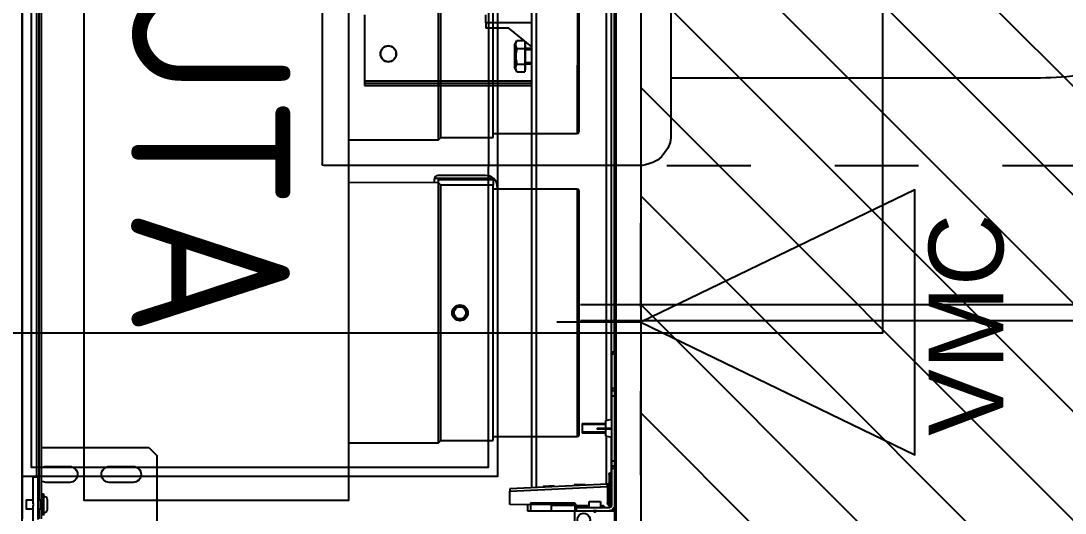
# Model space of a CAD drawing. Header units: centimetres. Extents: x 2191 to 12545, y -680 to 18662.
# Drawn here: x 9877.7 to 9943.6, y 4047.5 to 4078.5 of the extents above; entities that cross this region are included whole.
import ezdxf

# ---------------------------------------------------------------- set-up
doc = ezdxf.new("R2010")
doc.units = ezdxf.units.CM
doc.linetypes.add('Style de ligne -1', pattern=[0.41664, 0.20828, -0.20836])
doc.linetypes.add('VW-01', pattern=[0.41656, 0.20828, -0.20828])
for name, color, linetype in [('B Aménagement intérieur', 252, 'Continuous'), ('B Faux plafonds', 252, 'Continuous'), ('B Faux plafonds_Hatch', 252, 'Continuous'), ('B Général', 252, 'Continuous'), ('C ANNOTATIONS-prestations', 252, 'Continuous'), ('D SURFACES-shab', 252, 'Continuous'), ('MTI900_Alu', 252, 'Continuous'), ('prlm-CHAUFF', 4, 'Continuous'), ('prlm-VMC', 93, 'Continuous')]:
    doc.layers.add(name, color=color, linetype=linetype)
doc.styles.add('Eurostile', font='Eurosti.TTF')
doc.styles.get("Standard").update_dxf_attribs({"font": 'isocp.shx', "height": 15})

# ---------------------------------------------------------------- blocks, each defined once
blk = doc.blocks.new('B 70.200_wc-2')
at = {"layer": 'B Général', "linetype": 'Continuous'}
for p, q in [((-24.9, 0.1), (24.9, 0.1)), ((25, -20.1), (25, 0)), ((19.5, -44.2), (19.5, -21.9))]:
    blk.add_line(p, q, dxfattribs=at)
at = {"layer": 'B Général', "linetype": 'Continuous', "flags": 128}
blk.add_lwpolyline([(-25, -20.1), (-24.9, -20.6), (-24.75, -20.9), (-24.55, -21.2), (-24.3, -21.45), (-23.9, -21.7), (-23.4, -21.85), (-23.15, -21.9), (23.25, -21.9), (23.55, -21.85), (23.9, -21.7), (24.2, -21.5), (24.45, -21.3), (24.65, -21.05), (24.8, -20.75), (24.9, -20.5), (24.95, -20.3), (25, -20.1)], dxfattribs=at)
blk.add_lwpolyline([(0, -70.9, 0.064897), (3.678, -70.421), (3.68, -70.42, 0.063726), (7.12, -69.02), (7.122, -69.019, 0.054816), (10.77, -66.4), (10.774, -66.396, 0.053503), (13.79, -63.08, 0.041783), (16.217, -59.097), (16.22, -59.09), (16.221, -59.088, 0.041299), (17.94, -54.75), (17.941, -54.747, 0.035337), (19.11, -49.53, 0.036556), (19.5, -44.2)], format="xyb", dxfattribs=at)
at = {"layer": 'B Général', "linetype": 'Continuous'}
blk.add_arc((24.9, 0), 0.1, 0, 90, dxfattribs=at)
blk = doc.blocks.new('B 70.Groupe-2-1')
at = {"layer": 'B Général', "xscale": -1, "rotation": 270}
blk.add_blockref('B 70.200_wc-2', (35.5, 7.5), dxfattribs=at)
blk = doc.blocks.new('B 70.WC-plan-PMR')
at = {"layer": 'B Général', "linetype": 'Style de ligne -1', "ltscale": 25.4, "flags": 128}
blk.add_lwpolyline([(-114.5, 112.5), (15.5, 112.5), (15.5, 32.5), (-114.5, 32.5)], close=True, dxfattribs=at)
at = {"layer": 'B Général'}
blk.add_blockref('B 70.Groupe-2-1', (0, 0), dxfattribs=at)
blk = doc.blocks.new('B 70.VMC')
at = {"layer": 'B Général', "linetype": 'Style de ligne -1', "ltscale": 25.4}
blk.add_line((0, 10.771), (0, 17), dxfattribs=at)
at = {"layer": 'B Général', "linetype": 'Continuous', "flags": 128}
blk.add_lwpolyline([(0, 10.771), (-8.34, -6.522), (8.34, -6.522)], close=True, dxfattribs=at)
at = {"layer": 'C ANNOTATIONS-prestations', "insert": (-7.149, -7.39), "char_height": 4.706, "attachment_point": 1, "line_spacing_factor": 0.894142, "style": 'Eurostile'}
blk.add_mtext('VMC', dxfattribs=at)
blk = doc.blocks.new('B 70.T2 S307 (2D)')
at = {"layer": 'B Faux plafonds_Hatch', "linetype": 'Continuous'}
h = blk.add_hatch(dxfattribs=at)
h.set_pattern_fill('F_P__SOFFITE', color=256, style=0, pattern_type=2)
h.set_pattern_definition([(45, (0, 0.2205), (-3.52778, 3.30729), [])])
h.paths.add_polyline_path([(-126.258, -27.476), (-0.43, -27.476), (-0.43, -291.505), (-273.226, -291.525), (-273.226, -198.496), (-126.258, -198.476)])
at = {"layer": 'B Faux plafonds', "linetype": 'VW-01', "ltscale": 25.4, "flags": 128}
blk.add_lwpolyline([(-126.258, -27.476), (-0.43, -27.476), (-0.43, -291.505), (-273.226, -291.525), (-273.226, -198.496), (-126.258, -198.476)], close=True, dxfattribs=at)
at = {"layer": 'D SURFACES-shab', "lineweight": 18, "flags": 128}
blk.add_lwpolyline([(-273.226, -198.476), (-131.258, -198.476), (-131.258, -291.505), (-273.226, -291.505)], close=True, dxfattribs=at)
at = {"layer": 'B Général', "xscale": -1}
blk.add_blockref('B 70.WC-plan-PMR', (-257.726, -259.015), dxfattribs=at)
at = {"layer": 'B Général', "xscale": -1, "rotation": 90}
blk.add_blockref('B 70.VMC', (-262.456, -216.638), dxfattribs=at)
blk = doc.blocks.new('B 70.G 100_80')
at = {"layer": 'B Général', "linetype": 'Continuous'}
blk.add_line((48.52, 43.75), (48.52, -43.75), dxfattribs=at)
at = {"layer": 'B Général', "linetype": 'Continuous', "flags": 128}
blk.add_lwpolyline([(9.5, -45), (9.5, 45), (48.52, 45), (48.52, -45)], close=True, dxfattribs=at)
at = {"layer": 'C ANNOTATIONS-prestations'}
for p, q in [((46.87, 43.75), (46.87, -43.75)), ((46.97, -43.75), (46.97, 43.75)), ((9.5, 42.25), (9.5, -42.25)), ((10.55, 41.05), (10.55, -41.05)), ((10.7, 41), (10.7, -41)), ((10.4, 39.6), (10.4, -39.6)), ((41.65, -40.287), (41.65, 1.325)), ((41.95, -40.274), (41.95, 1.325)), ((46.35, -36.044), (46.35, 1.5)), ((46.65, 1.6), (46.65, -35.984)), ((46.85, 1.667), (46.85, -31.75)), ((31.1, -10.5), (31.1, -14.65)), ((38.75, -11), (38.75, -10.5)), ((41.65, -11), (38.75, -11)), ((38.75, -11), (38.75, -11.342)), ((40.205, -11.342), (38.75, -11.342)), ((41.65, -12.504), (40.205, -11.342)), ((40.56, -12.4), (40.704, -12.118)), ((40.56, -12.4), (40.56, -13.8)), ((40.704, -12.118), (41.171, -12.118)), ((41.2, -12.142), (41.2, -12.364)), ((41.2, -12.25), (41.22, -12.25)), ((41.2, -12.364), (41.2, -12.609)), ((41.22, -12.25), (41.22, -13.95)), ((40.704, -12.609), (41.2, -12.609)), ((41.2, -12.609), (41.2, -13.1)), ((41.2, -13.1), (41.2, -13.591)), ((41.22, -12.6), (41.65, -12.6)), ((41.65, -12.692), (41.22, -12.692)), ((40.704, -14.081), (40.56, -13.8)), ((40.704, -13.591), (41.2, -13.591)), ((41.2, -13.591), (41.2, -13.836)), ((41.65, -13.508), (41.22, -13.508)), ((41.65, -13.6), (41.22, -13.6)), ((40.704, -14.081), (41.2, -14.081)), ((41.2, -13.836), (41.2, -14.081)), ((41.22, -13.95), (41.2, -13.95)), ((31.1, -14.65), (31.1, -14.8)), ((31.1, -14.65), (41.65, -14.65)), ((31.1, -14.8), (41.65, -14.8)), ((31.1, -14.8), (31.1, -14.95)), ((31.1, -14.95), (41.65, -14.95)), ((46.67, -31.75), (46.67, -31.85)), ((46.87, -31.75), (46.67, -31.75)), ((46.67, -31.85), (46.67, -34.033)), ((46.67, -31.85), (46.87, -31.85)), ((46.87, -34.033), (46.67, -34.033)), ((46.67, -34.033), (46.67, -34.168)), ((46.67, -34.168), (46.67, -34.5)), ((46.67, -34.168), (46.87, -34.168)), ((46.67, -34.5), (46.67, -38.6)), ((46.67, -34.5), (46.87, -34.5)), ((46.32, -36.05), (46.67, -35.98)), ((46.32, -36.55), (46.32, -36.05)), ((44.82, -36.25), (44.82, -36.85)), ((44.82, -36.25), (46.32, -36.25)), ((46.32, -36.311), (44.82, -36.311)), ((46.32, -36.789), (44.82, -36.789)), ((46.32, -36.85), (44.82, -36.85)), ((45.911, -36.55), (45.775, -36.55)), ((45.775, -36.6), (45.775, -36.55)), ((45.911, -36.6), (45.775, -36.6)), ((46.67, -36.55), (45.911, -36.55)), ((45.911, -36.6), (45.911, -36.55)), ((46.67, -36.6), (45.911, -36.6)), ((46.32, -37.05), (46.32, -36.6)), ((46.67, -37.12), (46.32, -37.05)), ((46.35, -40.074), (46.35, -37.056)), ((46.65, -37.116), (46.65, -39.35)), ((10.7, -37.75), (17.5, -37.75)), ((17.5, -37.75), (18, -38.25)), ((18, -38.25), (18, -43.05)), ((46.67, -38.6), (46.67, -38.932)), ((46.67, -38.6), (46.87, -38.6)), ((11, -38.95), (12.5, -38.95)), ((15, -38.95), (16.5, -38.95)), ((46.52, -39.45), (46.52, -39.65)), ((46.67, -39.35), (46.62, -39.35)), ((46.62, -39.65), (46.62, -39.35)), ((46.67, -38.932), (46.67, -39.067)), ((46.87, -38.932), (46.67, -38.932)), ((46.67, -39.067), (46.67, -41.4)), ((46.67, -39.067), (46.87, -39.067)), ((10.2, -41.3), (10.2, -39.63)), ((10.23, -39.6), (10.47, -39.6)), ((10.5, -39.63), (10.5, -42.29)), ((12.5, -39.95), (11, -39.95)), ((16.5, -39.95), (15, -39.95)), ((46.413, -40.071), (40.27, -40.35)), ((43.056, -40.173), (42.354, -40.205)), ((43.056, -40.173), (43.058, -40.223)), ((45.018, -40.084), (44.316, -40.116)), ((44.319, -40.166), (44.316, -40.116)), ((45.018, -40.084), (45.02, -40.134)), ((46.425, -40.07), (46.413, -40.071)), ((46.413, -40.071), (46.42, -40.221)), ((46.52, -39.65), (46.52, -41.05)), ((46.62, -39.65), (46.52, -39.65)), ((46.62, -39.65), (46.67, -39.65)), ((46.62, -41.05), (46.62, -39.65)), ((10.7, -40.67), (10.75, -40.67)), ((10.75, -40.67), (10.75, -42.03)), ((10.75, -40.67), (10.85, -40.67)), ((10.85, -40.67), (10.85, -42.03)), ((40.27, -40.5), (46.42, -40.221)), ((40.27, -40.35), (40.27, -40.5)), ((40.27, -41.351), (40.27, -40.5)), ((42.357, -40.255), (42.354, -40.205)), ((46.42, -40.221), (46.425, -40.22)), ((46.42, -40.221), (46.42, -41.25)), ((9.75, -41.05), (9.75, -41.65)), ((9.75, -41.05), (10.2, -41.05)), ((10.25, -41.35), (10.2, -41.3)), ((10.2, -41.4), (10.25, -41.35)), ((10.2, -42.67), (10.2, -41.4)), ((10.5, -41.05), (10.65, -41.05)), ((10.65, -41.05), (10.75, -40.95)), ((10.65, -41.65), (10.65, -41.05)), ((11.08, -41.025), (11.08, -41.675)), ((44.47, -41.36), (40.27, -41.351)), ((41.37, -41.353), (41.37, -41.75)), ((41.57, -41.25), (44.37, -41.25)), ((41.57, -41.25), (41.57, -41.75)), ((42.87, -41.4), (42.87, -41.75)), ((44.37, -41.4), (42.87, -41.4)), ((44.37, -41.25), (44.37, -41.4)), ((44.37, -41.4), (44.37, -41.55)), ((44.37, -41.4), (45.27, -41.4)), ((44.472, -41.4), (44.47, -41.36)), ((45.27, -41.15), (45.97, -41.15)), ((45.27, -41.55), (45.27, -41.15)), ((45.97, -41.15), (45.97, -41.55)), ((45.97, -41.4), (46.067, -41.4)), ((46.42, -41.25), (46.52, -41.25)), ((46.52, -41.05), (46.52, -41.25)), ((46.62, -41.05), (46.52, -41.05)), ((46.67, -41.05), (46.62, -41.05)), ((46.62, -41.35), (46.62, -41.05)), ((46.62, -41.35), (46.67, -41.35)), ((10.2, -41.65), (9.75, -41.65)), ((10.65, -41.65), (10.5, -41.65)), ((10.55, -41.65), (10.55, -42.25)), ((10.75, -41.75), (10.65, -41.65)), ((10.7, -41.7), (10.7, -42.25)), ((41.37, -41.75), (41.57, -41.75)), ((41.57, -41.75), (42.87, -41.75)), ((42.87, -41.75), (44.37, -41.75)), ((44.37, -41.55), (44.37, -41.75)), ((44.47, -41.55), (44.37, -41.55)), ((44.37, -41.75), (44.4, -41.75)), ((44.37, -42.72), (44.37, -41.78)), ((44.4, -41.75), (45.508, -41.75)), ((46.52, -41.55), (44.47, -41.55)), ((44.47, -41.75), (44.47, -41.55)), ((45.732, -41.75), (45.508, -41.75)), ((45.529, -41.759), (45.599, -41.829)), ((45.641, -41.829), (45.711, -41.759)), ((45.732, -41.75), (46.84, -41.75)), ((46.765, -41.65), (46.87, -41.65)), ((46.84, -41.75), (46.87, -41.75))]:
    blk.add_line(p, q, dxfattribs=at)
at = {"layer": 'C ANNOTATIONS-prestations', "flags": 128}
for points in [[(40.704, -12.609, -0.132797), (40.637, -12.364, -0.132797), (40.704, -12.118)], [(40.704, -14.081, -0.132797), (40.637, -13.836, -0.132797), (40.704, -13.591)], [(10.7, -39.05, -0.080612), (10.842, -38.976, -0.080612), (11, -38.95)], [(12.5, -38.95, -0.414214), (13, -39.45, -0.414214), (12.5, -39.95)], [(15, -39.95, -0.414214), (14.5, -39.45, -0.414214), (15, -38.95)], [(16.5, -38.95, -0.414214), (17, -39.45, -0.414214), (16.5, -39.95)], [(46.52, -39.45, -0.198912), (46.549, -39.379, -0.198912), (46.62, -39.35)], [(10.2, -39.63, -0.198912), (10.209, -39.609, -0.198912), (10.23, -39.6)], [(10.47, -39.6, -0.198912), (10.491, -39.609, -0.198912), (10.5, -39.63)], [(11, -39.95, -0.080612), (10.842, -39.924, -0.080612), (10.7, -39.85)], [(46.52, -39.97, -0.193016), (46.492, -40.039, -0.193016), (46.425, -40.07)], [(10.85, -40.827, -0.218554), (11.01, -40.873, -0.218554), (11.08, -41.025)], [(10.85, -40.826, -0.003145), (10.853, -40.826, -0.003145), (10.855, -40.826)], [(46.067, -41.4, -0.109774), (46.151, -41.419, -0.109774), (46.22, -41.472)], [(46.302, -41.55, -0.028434), (46.259, -41.513, -0.028434), (46.22, -41.472)], [(46.663, -41.445, -0.227222), (46.495, -41.406, -0.227222), (46.42, -41.25)], [(46.62, -41.35, -0.198912), (46.549, -41.321, -0.198912), (46.52, -41.25)], [(46.87, -41.4, -0.198912), (46.767, -41.647, -0.198912), (46.52, -41.75)], [(46.67, -41.4, -0.198912), (46.626, -41.506, -0.198912), (46.52, -41.55)], [(11.08, -41.675, -0.218554), (11.01, -41.827, -0.218554), (10.85, -41.873)], [(10.855, -41.873, -0.003145), (10.853, -41.874, -0.003145), (10.85, -41.874)], [(44.37, -41.78, -0.198912), (44.379, -41.759, -0.198912), (44.4, -41.75)], [(45.508, -41.75, -0.098491), (45.519, -41.752, -0.098491), (45.529, -41.759)], [(45.641, -41.829, -0.198912), (45.62, -41.837, -0.198912), (45.599, -41.829)], [(45.711, -41.759, -0.098491), (45.721, -41.752, -0.098491), (45.732, -41.75)], [(46.84, -41.75, -0.198912), (46.861, -41.759, -0.198912), (46.87, -41.78)]]:
    blk.add_lwpolyline(points, format="xyb", dxfattribs=at)
at = {"layer": 'C ANNOTATIONS-prestations'}
blk.add_circle((32.6, -12.95), 0.5, dxfattribs=at)
for points, knots in [([(40.704, -12.609), (40.575, -13.102), (40.702, -13.585), (40.703, -13.588), (40.704, -13.591)], [0, 0, 0, 1, 1, 2, 2, 2]), ([(46.425, -40.22), (46.423, -40.181), (46.422, -40.129), (46.422, -40.102), (46.422, -40.083), (46.423, -40.074), (46.424, -40.072), (46.424, -40.07), (46.424, -40.07), (46.424, -40.07), (46.425, -40.07)], [0, 0, 0, 1, 2, 3, 4, 5, 6, 7, 7, 8, 8, 8]), ([(46.52, -39.97), (46.52, -40.004), (46.513, -40.068), (46.501, -40.117), (46.491, -40.146), (46.48, -40.171), (46.467, -40.191), (46.457, -40.203), (46.447, -40.212), (46.433, -40.219), (46.426, -40.22), (46.425, -40.22), (46.425, -40.22)], [0, 0, 0, 1, 2, 3, 4, 5, 6, 7, 8, 9, 9, 10, 10, 10])]:
    blk.add_open_spline(points, degree=2, knots=knots, dxfattribs=at)
blk = doc.blocks.new('B 70.MTI900_Alu_390')
at = {"layer": 'MTI900_Alu', "color": 1, "linetype": 'Continuous'}
for p, q in [((-4.225, 0), (4.225, 0)), ((4.105, -0.025), (4.165, -0.025)), ((4.105, -0.025), (4.105, -0.07)), ((4.165, -0.07), (4.165, -0.025)), ((-4.105, -0.105), (4.105, -0.105)), ((-4.1, -0.12), (4.1, -0.12)), ((-3.96, -0.09), (3.96, -0.09)), ((3.775, -0.12), (3.775, -0.8)), ((3.96, -0.073), (3.96, -0.097)), ((4.13, -0.07), (3.963, -0.07)), ((3.963, -0.1), (4.229, -0.1)), ((4.067, -0.12), (4.067, -0.125)), ((4.067, -0.125), (4.203, -0.125)), ((4.067, -0.125), (4.067, -0.135)), ((4.105, -0.115), (4.095, -0.125)), ((4.105, -0.1), (4.105, -0.115)), ((4.165, -0.115), (4.105, -0.115)), ((4.135, -0.075), (4.13, -0.07)), ((4.14, -0.07), (4.135, -0.075)), ((4.267, -0.07), (4.14, -0.07)), ((4.165, -0.115), (4.165, -0.1)), ((4.165, -0.105), (4.225, -0.105)), ((4.175, -0.125), (4.165, -0.115)), ((4.17, -0.12), (4.225, -0.12)), ((3.895, -0.15), (3.895, -0.3)), ((3.995, -0.3), (3.995, -0.15)), ((4.067, -0.135), (4.203, -0.135)), ((4.1025, -0.158), (4.1675, -0.158)), ((3.895, -0.55), (3.895, -0.7)), ((3.995, -0.7), (3.995, -0.55)), ((3.775, -0.8), (3.825, -0.85)), ((3.825, -0.85), (4.305, -0.85)), ((1.05, -2.16), (1.465, -2.16)), ((1.465, -2.16), (1.48, -2.16)), ((1.465, -2.16), (1.465, -3.215)), ((1.48, -2.16), (1.48, -3.215)), ((1.48, -2.16), (1.495, -2.16)), ((1.495, -2.16), (1.495, -3.215)), ((1.1, -2.925), (1.05, -2.925)), ((1.1, -3.215), (1.1, -2.925)), ((1.1, -2.925), (1.1342, -2.925)), ((1.1342, -3.0705), (1.1342, -2.925)), ((1.2504, -3.215), (1.1342, -3.0705)), ((4.0071, -3.6913), (4.035, -3.077)), ((4.05, -3.077), (4.0221, -3.692)), ((4.035, -3.077), (4.05, -3.077)), ((4.1351, -3.077), (4.05, -3.077)), ((4.136, -3.497), (4.1351, -3.077)), ((1.24, -3.106), (1.2119, -3.1204)), ((1.2119, -3.1204), (1.2119, -3.1671)), ((1.24, -3.106), (1.38, -3.106)), ((1.2609, -3.1204), (1.2609, -3.17)), ((1.3591, -3.1204), (1.3591, -3.17)), ((1.4081, -3.1204), (1.38, -3.106)), ((1.4081, -3.1204), (1.4081, -3.17)), ((4.0287, -3.215), (-0.1325, -3.215)), ((1.2142, -3.17), (1.2364, -3.17)), ((1.225, -3.17), (1.225, -3.172)), ((1.225, -3.172), (1.395, -3.172)), ((1.2364, -3.17), (1.2609, -3.17)), ((1.26, -3.172), (1.26, -3.215)), ((1.2609, -3.17), (1.31, -3.17)), ((1.2692, -3.215), (1.2692, -3.172)), ((1.31, -3.17), (1.3591, -3.17)), ((1.3508, -3.215), (1.3508, -3.172)), ((1.3591, -3.17), (1.3836, -3.17)), ((1.36, -3.215), (1.36, -3.172)), ((1.3836, -3.17), (1.4081, -3.17)), ((1.395, -3.172), (1.395, -3.17)), ((4.125, -3.207), (4.125, -3.487)), ((4.125, -3.207), (4.175, -3.207)), ((4.1353, -3.187), (4.175, -3.187)), ((4.175, -3.187), (4.175, -3.207)), ((4.175, -3.207), (4.175, -3.337)), ((4.0274, -3.245), (-0.1325, -3.245)), ((4.0173, -3.3556), (4.0205, -3.2854)), ((4.0255, -3.2857), (4.0205, -3.2854)), ((4.0173, -3.3556), (4.0223, -3.3558)), ((4.14, -3.337), (4.175, -3.337)), ((4.14, -3.487), (4.14, -3.337)), ((4.175, -3.337), (4.175, -3.487)), ((4.0084, -3.5518), (4.0116, -3.4816)), ((4.0166, -3.4819), (4.0116, -3.4816)), ((4.125, -3.487), (4.14, -3.487)), ((4.14, -3.487), (4.155, -3.487)), ((4.14, -3.487), (4.14, -3.577)), ((4.155, -3.487), (4.175, -3.487)), ((4.155, -3.497), (4.155, -3.487)), ((4.175, -3.487), (4.175, -3.49)), ((4.175, -3.49), (4.175, -3.6008)), ((4.272, -3.487), (4.178, -3.487)), ((3.625, -3.532), (3.685, -3.532)), ((3.625, -3.532), (3.625, -3.682)), ((3.6311, -3.682), (3.6311, -3.532)), ((3.6789, -3.682), (3.6789, -3.532)), ((3.685, -3.682), (3.685, -3.532)), ((4.0084, -3.5518), (4.0134, -3.552)), ((4.14, -3.4972), (4.136, -3.497)), ((4.155, -3.702), (4.155, -3.497)), ((4.175, -3.497), (4.155, -3.497)), ((4.115, -3.577), (4.115, -3.647)), ((4.155, -3.577), (4.115, -3.577)), ((4.175, -3.6232), (4.175, -3.6008)), ((4.1759, -3.6029), (4.1829, -3.6099)), ((4.1829, -3.6141), (4.1759, -3.6211)), ((3.6044, -3.685), (-0.15, -3.685)), ((3.605, -3.682), (3.598, -3.717)), ((3.655, -3.682), (3.605, -3.682)), ((3.655, -3.6411), (3.655, -3.6275)), ((3.66, -3.6275), (3.655, -3.6275)), ((3.655, -3.717), (3.655, -3.6411)), ((3.66, -3.6411), (3.655, -3.6411)), ((3.66, -3.6411), (3.66, -3.6275)), ((3.66, -3.717), (3.66, -3.6411)), ((3.705, -3.682), (3.66, -3.682)), ((3.712, -3.717), (3.705, -3.682)), ((4.0074, -3.685), (3.7056, -3.685)), ((4.115, -3.647), (4.155, -3.647)), ((4.14, -3.647), (4.14, -3.6567)), ((4.175, -3.6232), (4.175, -3.734)), ((-4.375, -3.737), (4.375, -3.737)), ((4.375, -3.747), (-4.375, -3.747)), ((-0.1667, -3.735), (3.175, -3.735)), ((-0.16, -3.715), (3.5984, -3.715)), ((3.175, -3.717), (3.185, -3.717)), ((3.175, -3.737), (3.175, -3.717)), ((3.185, -3.717), (3.4033, -3.717)), ((3.185, -3.717), (3.185, -3.737)), ((3.4033, -3.737), (3.4033, -3.717)), ((3.4033, -3.717), (3.4168, -3.717)), ((3.4168, -3.717), (3.45, -3.717)), ((3.4168, -3.717), (3.4168, -3.737)), ((3.45, -3.717), (3.86, -3.717)), ((3.45, -3.717), (3.45, -3.737)), ((3.7116, -3.715), (3.935, -3.715)), ((3.86, -3.717), (3.8932, -3.717)), ((3.86, -3.717), (3.86, -3.737)), ((3.8932, -3.717), (3.9067, -3.717)), ((3.8932, -3.737), (3.8932, -3.717)), ((3.9067, -3.717), (4.14, -3.717)), ((3.9067, -3.717), (3.9067, -3.737)), ((3.935, -3.717), (3.935, -3.712)), ((3.965, -3.712), (3.935, -3.712)), ((3.945, -3.702), (3.965, -3.702)), ((3.965, -3.702), (4.105, -3.702)), ((3.965, -3.712), (3.965, -3.702)), ((3.965, -3.712), (3.965, -3.717)), ((4.105, -3.712), (3.965, -3.712)), ((4.007, -3.6925), (4.0071, -3.6913)), ((4.0071, -3.6913), (4.0221, -3.692)), ((4.0221, -3.692), (4.022, -3.6925)), ((4.0221, -3.692), (4.125, -3.692)), ((4.105, -3.702), (4.125, -3.702)), ((4.105, -3.712), (4.105, -3.702)), ((4.105, -3.717), (4.105, -3.712)), ((4.135, -3.712), (4.105, -3.712)), ((4.125, -3.692), (4.125, -3.702)), ((4.135, -3.712), (4.135, -3.717)), ((4.165, -3.7265), (4.165, -3.737)), ((4.175, -3.734), (4.175, -3.737)), ((-4.375, -3.902), (4.375, -3.902))]:
    blk.add_line(p, q, dxfattribs=at)
blk.add_circle((1.295, -2.31), 0.05, dxfattribs=at)
for centre, radius, start, end in [((3.945, -0.15), 0.05, 143.1301, 180), ((3.963, -0.073), 0.003, 90, 180), ((3.963, -0.097), 0.003, 180, 270), ((3.945, -0.15), 0.05, 0, 36.8699), ((4.1025, -0.138), 0.02, 171.37307, 270), ((4.1025, -0.133), 0.02, 185.73917, 187.18076), ((4.1675, -0.138), 0.02, 270, 8.62693), ((4.1675, -0.133), 0.02, 352.81924, 354.26083), ((3.945, -0.3), 0.05, 180, 0), ((3.945, -0.55), 0.05, 0, 180), ((3.945, -0.7), 0.05, 180, 0), ((1.2364, -3.1624), 0.0487, 59.74223, 120.25777), ((1.3836, -3.1624), 0.0487, 59.74223, 120.25777), ((4.178, -3.49), 0.003, 90, 180), ((4.23, -3.542), 0.04, 33.92723, 355.99937), ((4.178, -3.6008), 0.003, 180, 225), ((4.178, -3.6232), 0.003, 135, 180), ((4.1808, -3.612), 0.003, 315, 45), ((4.16, -3.6567), 0.02, 180, 230.11594), ((4.1151, -3.7104), 0.05, 37.08606, 50.11594), ((3.945, -3.712), 0.01, 90, 180), ((3.997, -3.692), 0.01, 270, 357.39744), ((4.125, -3.712), 0.02, 347.58795, 90), ((4.125, -3.712), 0.01, 0, 90), ((4.14, -3.702), 0.035, 270, 0), ((4.14, -3.702), 0.015, 270, 0), ((4.178, -3.734), 0.003, 180, 270)]:
    blk.add_arc(centre, radius, start, end, dxfattribs=at)
for centre, major_axis, ratio, start_param, end_param in [((3.997, -3.692), (-0.025, 0), 0.4, 1.570796, 3.096169), ((4.022, -3.6931), (-0.015, 0.0007), 0.045361, -1.568734, 0)]:
    blk.add_ellipse(centre, major_axis=major_axis, ratio=ratio, start_param=start_param, end_param=end_param, dxfattribs=at)
blk.add_open_spline([(1.2609, -3.1204), (1.269, -3.1183), (1.2772, -3.1166), (1.2935, -3.1143), (1.3017, -3.1137), (1.3141, -3.1137), (1.3182, -3.1138), (1.3265, -3.1144), (1.3306, -3.1149), (1.343, -3.1166), (1.3511, -3.1183), (1.3591, -3.1204)], degree=3, knots=[0, 0, 0, 0, 0.25, 0.25, 0.5, 0.5, 0.625, 0.625, 0.75, 0.75, 1, 1, 1, 1], dxfattribs=at)
blk = doc.blocks.new('xi.uta-yzen-d')
at = {"layer": 'prlm-CHAUFF', "ltscale": 50}
for p, q in [((1.8, 35.02), (17.4, 35.02)), ((1.9, 35.12), (17.3, 35.12)), ((17.4, 29.72), (17.4, 35.02)), ((20.9, 35.02), (36.5, 35.02)), ((20.9, 35.02), (20.9, 29.72)), ((21, 35.12), (36.4, 35.12)), ((36.5, 29.72), (36.5, 35.02)), ((17.65, 29.72), (1.55, 29.72)), ((17.65, 26.42), (17.65, 29.72)), ((20.244, 29.72), (20.65, 29.72)), ((20.244, 29.72), (20.244, 26.02)), ((20.3, 29.72), (20.3, 26.27)), ((20.32, 29.72), (20.32, 26.27)), ((36.75, 29.72), (20.65, 29.72)), ((20.65, 29.72), (20.65, 26.42)), ((20.75, 29.97), (20.9, 29.97)), ((36.75, 26.42), (36.75, 29.72)), ((20.05, 29.216), (20.05, 26.22)), ((20.3, 28.42), (20.32, 28.42)), ((20.32, 28.07), (20.3, 28.07)), ((20.3, 27.693), (20.32, 27.693)), ((20.32, 27.343), (20.3, 27.343)), ((20.3, 27.293), (20.32, 27.293)), ((20.32, 27.193), (20.3, 27.193)), ((17.65, 26.42), (1.55, 26.42)), ((17.8, 26.27), (17.65, 26.42)), ((20.65, 26.42), (20.5, 26.27)), ((36.75, 26.42), (20.65, 26.42)), ((36.9, 26.27), (36.75, 26.42)), ((17.8, 26.27), (1.4, 26.27)), ((17.8, 20.62), (17.8, 26.27)), ((20.5, 26.02), (20.25, 26.02)), ((20.32, 26.27), (20.3, 26.27)), ((20.5, 26.27), (20.32, 26.27)), ((36.9, 26.27), (20.5, 26.27)), ((20.5, 26.27), (20.5, 20.62)), ((36.9, 20.62), (36.9, 26.27))]:
    blk.add_line(p, q, dxfattribs=at)
for points in [[(0, 30), (0, 0), (39, 0), (39, 30)], [(0.571, 29.429), (0.571, 0.571), (38.429, 0.571), (38.429, 29.429)], [(-40.5, 20.62), (-40.5, 3.9), (40.5, 3.9), (40.5, 20.62)]]:
    blk.add_lwpolyline(points, close=True, dxfattribs=at)
for radius in [0.5, 0.48, 0.38]:
    blk.add_circle((28.7, 27.62), radius, dxfattribs=at)
for centre, radius, start, end in [((17.3, 35.02), 0.1, 0, 90), ((21, 35.02), 0.1, 90, 180), ((36.4, 35.02), 0.1, 0, 90), ((20.825, 29.24), 0.776, 138.52479, 181.76751), ((20.75, 29.27), 0.7, 90, 136.27309), ((20.25, 26.22), 0.2, 180, 268.32391), ((20.25, 26.22), 0.2, 268.32391, 270)]:
    blk.add_arc(centre, radius, start, end, dxfattribs=at)
for centre, major_axis, ratio, start_param, end_param in [((20.75, 28.959), (-0.45, 0), 0.974723, 5.983927, 6.283185), ((20.75, 28.603), (-0.45, 0), 0.974723, 5.983927, 6.283185), ((21.55, 28.603), (-1.25, 0), 0.146694, 0, 0.179125)]:
    blk.add_ellipse(centre, major_axis=major_axis, ratio=ratio, start_param=start_param, end_param=end_param, dxfattribs=at)
blk.add_open_spline([(20.318, 29.391), (20.314, 29.379), (20.311, 29.366), (20.303, 29.324), (20.3, 29.294), (20.3, 29.265)], degree=3, knots=[0.8185803, 0.8185803, 0.8185803, 0.8185803, 0.875, 0.875, 1, 1, 1, 1], dxfattribs=at)
at = {"layer": 'prlm-CHAUFF', "ltscale": 50, "insert": (7.303, 16.894), "char_height": 10, "width": 139.79252, "attachment_point": 1}
blk.add_mtext('UTA', dxfattribs=at)

msp = doc.modelspace()

# ---------------------------------------------------------------- linework, layer by layer
at = {"layer": 'prlm-CHAUFF', "ltscale": 50}
for p, q in [((10102.731, 4060.639), (9913.027, 4060.639)), ((10101.73, 4059.639), (9913.027, 4059.639))]:
    msp.add_line(p, q, dxfattribs=at)
at = {"layer": 'prlm-VMC'}
msp.add_lwpolyline([(9865, 4058.878), (9932.094, 4058.878), (9932.094, 4116.664)], dxfattribs=at)

# ---------------------------------------------------------------- block references
at = {"layer": 'B Aménagement intérieur', "xscale": -1, "rotation": 180}
msp.add_blockref('B 70.T2 S307 (2D)', (10190.054, 3842.903), dxfattribs=at)
at = {"layer": 'B Aménagement intérieur'}
msp.add_blockref('B 70.G 100_80', (9868.308, 4089.409), dxfattribs=at)
at = {"layer": 'prlm-CHAUFF', "xscale": -9.999999999999975, "yscale": 9.999999999999975, "zscale": 9.999999999999975, "rotation": 90.00011533977086}
msp.add_blockref('B 70.MTI900_Alu_390', (9877.808, 4089.409), dxfattribs=at)
at = {"layer": 'prlm-CHAUFF', "rotation": 269.9901192802182}
msp.add_blockref('xi.uta-yzen-d', (9877.809, 4088.845), dxfattribs=at)

doc.saveas('drawing.dxf')
